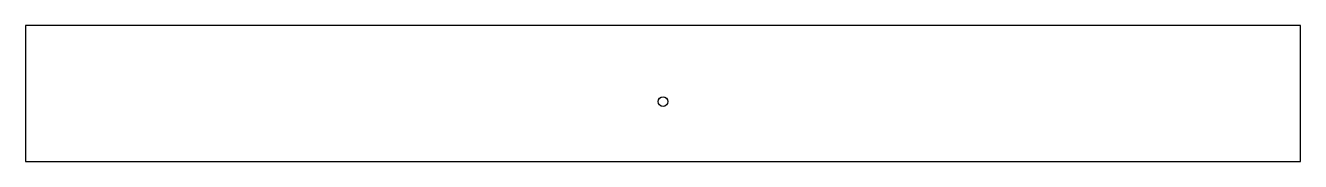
# Model space of a CAD drawing. Header units: millimetres. Extents: x 0 to 2370, y 0 to 252.
import ezdxf

# ---------------------------------------------------------------- set-up
doc = ezdxf.new("R2010")
doc.units = ezdxf.units.MM
doc.layers.add('CORTE', color=7, linetype='CONTINUOUS')

msp = doc.modelspace()

# ---------------------------------------------------------------- linework, layer by layer
at = {"layer": 'CORTE'}
msp.add_lwpolyline([(0, 0), (2370, 0), (2370, 252.1), (0, 252.1)], close=True, dxfattribs=at)
msp.add_circle((1185, 111.1), 9, dxfattribs=at)

doc.saveas('drawing.dxf')
